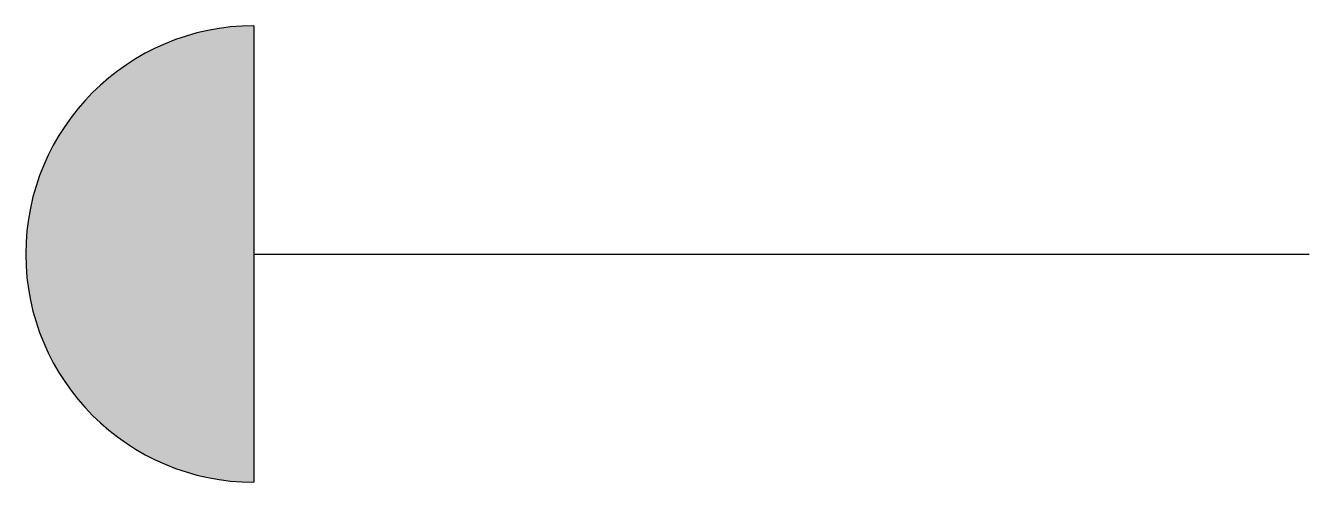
# Model space of a CAD drawing. Extents: x 0 to 4.5, y -0.8 to 0.8.
import ezdxf

# ---------------------------------------------------------------- set-up
doc = ezdxf.new("R2010")
doc.units = 0
doc.header["$LTSCALE"] = 0.01
doc.header["$MEASUREMENT"] = 0
doc.layers.get('0').update_dxf_attribs({"lineweight": 20})

msp = doc.modelspace()

# ---------------------------------------------------------------- hatches: boundary and pattern name
at = {"linetype": 'ByBlock', "lineweight": -2}
h = msp.add_hatch(color=0, dxfattribs=at)
h.dxf.hatch_style = 1
edge = h.paths.add_edge_path()
edge.add_arc((0.8, 0.0001), 0.8, 90, 270)
edge.add_line((0.8, -0.7999), (0.8, 0.8001))

# ---------------------------------------------------------------- linework, layer by layer
at = {"color": 0, "linetype": 'ByBlock', "lineweight": -2}
for points in [[(0.8, 0.8001), (0.8, -0.7999)], [(0.8, 0), (4.5, 0)]]:
    msp.add_lwpolyline(points, dxfattribs=at)
msp.add_arc((0.8, 0.0001), 0.8, 90, 270, dxfattribs=at)

doc.saveas('drawing.dxf')
